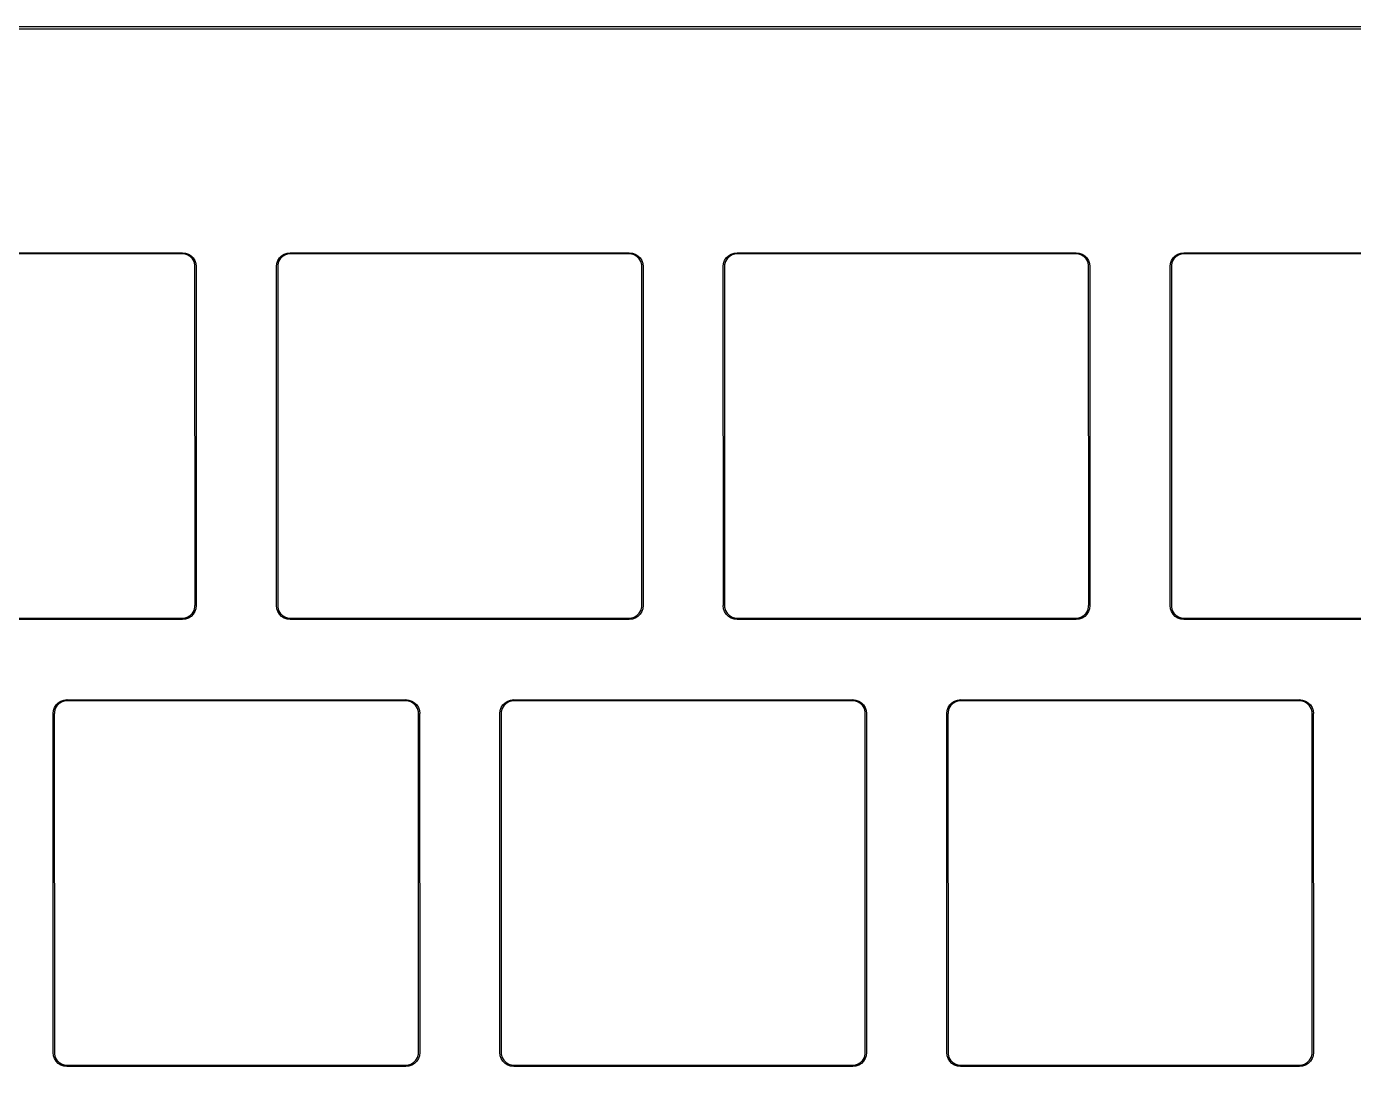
# Model space of a CAD drawing. Extents: x 458 to 823, y -223 to -121.
# Drawn here: x 588 to 638.5, y -163.5 to -123.9 of the extents above; entities that cross this region are included whole.
import ezdxf

# ---------------------------------------------------------------- set-up
doc = ezdxf.new("R2010")
doc.units = 0
doc.layers.add('BLACK', color=7, linetype='CONTINUOUS')

msp = doc.modelspace()

# ---------------------------------------------------------------- linework, layer by layer
at = {"layer": 'BLACK', "linetype": 'CONTINUOUS'}
for p, q in [((510.019131, -123.953805), (823, -123.95)), ((822.950001, -124.046194), (510.046196, -124.049999)), ((593.96915, -132.598099), (581.075, -132.6)), ((581.080849, -132.5519), (593.975, -132.55)), ((593.975, -132.6), (593.96915, -132.598099)), ((593.975, -132.55), (594.091823, -132.563163)), ((594.037535, -132.6), (593.975, -132.6)), ((594.158343, -132.63237), (594.037535, -132.6)), ((594.091823, -132.563163), (594.202789, -132.601991)), ((594.266657, -132.694905), (594.158343, -132.63237)), ((594.202789, -132.601991), (594.302332, -132.664538)), ((594.355095, -132.783343), (594.266657, -132.694905)), ((594.302332, -132.664538), (594.385462, -132.747668)), ((594.385462, -132.747668), (594.448009, -132.847211)), ((597.601991, -132.847211), (597.664538, -132.747668)), ((597.664538, -132.747668), (597.747668, -132.664538)), ((597.783343, -132.694905), (597.694905, -132.783343)), ((597.747668, -132.664538), (597.847211, -132.601991)), ((597.891657, -132.63237), (597.783343, -132.694905)), ((597.847211, -132.601991), (597.958177, -132.563163)), ((598.012465, -132.6), (597.891657, -132.63237)), ((597.958177, -132.563163), (598.075, -132.55)), ((598.075, -132.6), (598.012465, -132.6)), ((598.075, -132.55), (598.080849, -132.5519)), ((610.96915, -132.598099), (598.075, -132.6)), ((598.080849, -132.5519), (610.975, -132.55)), ((610.975, -132.6), (610.96915, -132.598099)), ((610.975, -132.55), (611.091823, -132.563163)), ((611.037535, -132.6), (610.975, -132.6)), ((611.158343, -132.63237), (611.037535, -132.6)), ((611.091823, -132.563163), (611.202789, -132.601991)), ((611.266657, -132.694905), (611.158343, -132.63237)), ((611.202789, -132.601991), (611.302332, -132.664538)), ((611.355095, -132.783343), (611.266657, -132.694905)), ((611.302332, -132.664538), (611.385462, -132.747668)), ((611.385462, -132.747668), (611.448009, -132.847211)), ((614.601991, -132.847211), (614.664538, -132.747668)), ((614.664538, -132.747668), (614.747668, -132.664538)), ((614.783343, -132.694905), (614.694905, -132.783343)), ((614.747668, -132.664538), (614.847211, -132.601991)), ((614.891657, -132.63237), (614.783343, -132.694905)), ((614.847211, -132.601991), (614.958177, -132.563163)), ((615.012465, -132.6), (614.891657, -132.63237)), ((614.958177, -132.563163), (615.075, -132.55)), ((615.075, -132.6), (615.012465, -132.6)), ((615.075, -132.55), (615.080849, -132.5519)), ((627.96915, -132.598099), (615.075, -132.6)), ((615.080849, -132.5519), (627.975, -132.55)), ((627.975, -132.6), (627.96915, -132.598099)), ((627.975, -132.55), (628.091823, -132.563163)), ((628.037535, -132.6), (627.975, -132.6)), ((628.158343, -132.63237), (628.037535, -132.6)), ((628.091823, -132.563163), (628.202789, -132.601991)), ((628.266657, -132.694905), (628.158343, -132.63237)), ((628.202789, -132.601991), (628.302332, -132.664538)), ((628.355095, -132.783343), (628.266657, -132.694905)), ((628.302332, -132.664538), (628.385462, -132.747668)), ((628.385462, -132.747668), (628.448009, -132.847211)), ((631.601991, -132.847211), (631.664538, -132.747668)), ((631.664538, -132.747668), (631.747668, -132.664538)), ((631.783343, -132.694905), (631.694905, -132.783343)), ((631.747668, -132.664538), (631.847211, -132.601991)), ((631.891657, -132.63237), (631.783343, -132.694905)), ((631.847211, -132.601991), (631.958177, -132.563163)), ((632.012465, -132.6), (631.891657, -132.63237)), ((631.958177, -132.563163), (632.075, -132.55)), ((632.075, -132.6), (632.012465, -132.6)), ((632.075, -132.55), (632.080849, -132.5519)), ((644.96915, -132.598099), (632.075, -132.6)), ((632.080849, -132.5519), (644.975, -132.55)), ((594.41763, -132.891657), (594.355095, -132.783343)), ((594.45, -133.012465), (594.41763, -132.891657)), ((594.448009, -132.847211), (594.486837, -132.958177)), ((594.45, -133.075), (594.45, -133.012465)), ((594.4519, -145.96915), (594.45, -133.075)), ((594.486837, -132.958177), (594.5, -133.075)), ((594.5, -133.075), (594.498099, -133.080849)), ((594.498099, -133.080849), (594.5, -145.975)), ((597.55, -133.075), (597.563163, -132.958177)), ((597.5519, -145.96915), (597.55, -133.075)), ((597.563163, -132.958177), (597.601991, -132.847211)), ((597.6, -133.075), (597.598099, -133.080849)), ((597.598099, -133.080849), (597.6, -145.975)), ((597.63237, -132.891657), (597.6, -133.012465)), ((597.6, -133.012465), (597.6, -133.075)), ((597.694905, -132.783343), (597.63237, -132.891657)), ((611.41763, -132.891657), (611.355095, -132.783343)), ((611.45, -133.012465), (611.41763, -132.891657)), ((611.448009, -132.847211), (611.486837, -132.958177)), ((611.45, -133.075), (611.45, -133.012465)), ((611.4519, -145.96915), (611.45, -133.075)), ((611.486837, -132.958177), (611.5, -133.075)), ((611.5, -133.075), (611.498099, -133.080849)), ((611.498099, -133.080849), (611.5, -145.975)), ((614.55, -133.075), (614.563163, -132.958177)), ((614.5519, -145.96915), (614.55, -133.075)), ((614.563163, -132.958177), (614.601991, -132.847211)), ((614.6, -133.075), (614.598099, -133.080849)), ((614.598099, -133.080849), (614.6, -145.975)), ((614.63237, -132.891657), (614.6, -133.012465)), ((614.6, -133.012465), (614.6, -133.075)), ((614.694905, -132.783343), (614.63237, -132.891657)), ((628.41763, -132.891657), (628.355095, -132.783343)), ((628.45, -133.012465), (628.41763, -132.891657)), ((628.448009, -132.847211), (628.486837, -132.958177)), ((628.45, -133.075), (628.45, -133.012465)), ((628.4519, -145.96915), (628.45, -133.075)), ((628.486837, -132.958177), (628.5, -133.075)), ((628.5, -133.075), (628.498099, -133.080849)), ((628.498099, -133.080849), (628.5, -145.975)), ((631.55, -133.075), (631.563163, -132.958177)), ((631.5519, -145.96915), (631.55, -133.075)), ((631.563163, -132.958177), (631.601991, -132.847211)), ((631.6, -133.075), (631.598099, -133.080849)), ((631.598099, -133.080849), (631.6, -145.975)), ((631.63237, -132.891657), (631.6, -133.012465)), ((631.6, -133.012465), (631.6, -133.075)), ((631.694905, -132.783343), (631.63237, -132.891657)), ((594.158343, -146.41763), (594.266657, -146.355095)), ((594.302332, -146.385462), (594.202789, -146.448009)), ((594.266657, -146.355095), (594.355095, -146.266657)), ((594.385462, -146.302332), (594.302332, -146.385462)), ((594.355095, -146.266657), (594.41763, -146.158343)), ((594.448009, -146.202789), (594.385462, -146.302332)), ((594.41763, -146.158343), (594.45, -146.037535)), ((594.486837, -146.091823), (594.448009, -146.202789)), ((594.45, -145.975), (594.4519, -145.96915)), ((594.45, -146.037535), (594.45, -145.975)), ((594.5, -145.975), (594.486837, -146.091823)), ((597.55, -145.975), (597.5519, -145.96915)), ((597.563163, -146.091823), (597.55, -145.975)), ((597.601991, -146.202789), (597.563163, -146.091823)), ((597.6, -145.975), (597.6, -146.037535)), ((597.6, -146.037535), (597.63237, -146.158343)), ((597.664538, -146.302332), (597.601991, -146.202789)), ((597.63237, -146.158343), (597.694905, -146.266657)), ((597.747668, -146.385462), (597.664538, -146.302332)), ((597.694905, -146.266657), (597.783343, -146.355095)), ((597.847211, -146.448009), (597.747668, -146.385462)), ((597.783343, -146.355095), (597.891657, -146.41763)), ((611.158343, -146.41763), (611.266657, -146.355095)), ((611.302332, -146.385462), (611.202789, -146.448009)), ((611.266657, -146.355095), (611.355095, -146.266657)), ((611.385462, -146.302332), (611.302332, -146.385462)), ((611.355095, -146.266657), (611.41763, -146.158343)), ((611.448009, -146.202789), (611.385462, -146.302332)), ((611.41763, -146.158343), (611.45, -146.037535)), ((611.486837, -146.091823), (611.448009, -146.202789)), ((611.45, -145.975), (611.4519, -145.96915)), ((611.45, -146.037535), (611.45, -145.975)), ((611.5, -145.975), (611.486837, -146.091823)), ((614.55, -145.975), (614.5519, -145.96915)), ((614.563163, -146.091823), (614.55, -145.975)), ((614.601991, -146.202789), (614.563163, -146.091823)), ((614.6, -145.975), (614.6, -146.037535)), ((614.6, -146.037535), (614.63237, -146.158343)), ((614.664538, -146.302332), (614.601991, -146.202789)), ((614.63237, -146.158343), (614.694905, -146.266657)), ((614.747668, -146.385462), (614.664538, -146.302332)), ((614.694905, -146.266657), (614.783343, -146.355095)), ((614.847211, -146.448009), (614.747668, -146.385462)), ((614.783343, -146.355095), (614.891657, -146.41763)), ((628.158343, -146.41763), (628.266657, -146.355095)), ((628.302332, -146.385462), (628.202789, -146.448009)), ((628.266657, -146.355095), (628.355095, -146.266657)), ((628.385462, -146.302332), (628.302332, -146.385462)), ((628.355095, -146.266657), (628.41763, -146.158343)), ((628.448009, -146.202789), (628.385462, -146.302332)), ((628.41763, -146.158343), (628.45, -146.037535)), ((628.486837, -146.091823), (628.448009, -146.202789)), ((628.45, -145.975), (628.4519, -145.96915)), ((628.45, -146.037535), (628.45, -145.975)), ((628.5, -145.975), (628.486837, -146.091823)), ((631.55, -145.975), (631.5519, -145.96915)), ((631.563163, -146.091823), (631.55, -145.975)), ((631.601991, -146.202789), (631.563163, -146.091823)), ((631.6, -145.975), (631.6, -146.037535)), ((631.6, -146.037535), (631.63237, -146.158343)), ((631.664538, -146.302332), (631.601991, -146.202789)), ((631.63237, -146.158343), (631.694905, -146.266657)), ((631.747668, -146.385462), (631.664538, -146.302332)), ((631.694905, -146.266657), (631.783343, -146.355095)), ((631.847211, -146.448009), (631.747668, -146.385462)), ((631.783343, -146.355095), (631.891657, -146.41763)), ((593.96915, -146.498099), (581.075, -146.5)), ((581.080849, -146.4519), (593.975, -146.45)), ((593.975, -146.5), (593.96915, -146.498099)), ((593.975, -146.45), (594.037535, -146.45)), ((594.091823, -146.486837), (593.975, -146.5)), ((594.037535, -146.45), (594.158343, -146.41763)), ((594.202789, -146.448009), (594.091823, -146.486837)), ((597.958177, -146.486837), (597.847211, -146.448009)), ((597.891657, -146.41763), (598.012465, -146.45)), ((598.075, -146.5), (597.958177, -146.486837)), ((598.012465, -146.45), (598.075, -146.45)), ((598.075, -146.45), (598.080849, -146.4519)), ((610.96915, -146.498099), (598.075, -146.5)), ((598.080849, -146.4519), (610.975, -146.45)), ((610.975, -146.5), (610.96915, -146.498099)), ((610.975, -146.45), (611.037535, -146.45)), ((611.091823, -146.486837), (610.975, -146.5)), ((611.037535, -146.45), (611.158343, -146.41763)), ((611.202789, -146.448009), (611.091823, -146.486837)), ((614.958177, -146.486837), (614.847211, -146.448009)), ((614.891657, -146.41763), (615.012465, -146.45)), ((615.075, -146.5), (614.958177, -146.486837)), ((615.012465, -146.45), (615.075, -146.45)), ((615.075, -146.45), (615.080849, -146.4519)), ((627.96915, -146.498099), (615.075, -146.5)), ((615.080849, -146.4519), (627.975, -146.45)), ((627.975, -146.5), (627.96915, -146.498099)), ((627.975, -146.45), (628.037535, -146.45)), ((628.091823, -146.486837), (627.975, -146.5)), ((628.037535, -146.45), (628.158343, -146.41763)), ((628.202789, -146.448009), (628.091823, -146.486837)), ((631.958177, -146.486837), (631.847211, -146.448009)), ((631.891657, -146.41763), (632.012465, -146.45)), ((632.075, -146.5), (631.958177, -146.486837)), ((632.012465, -146.45), (632.075, -146.45)), ((632.075, -146.45), (632.080849, -146.4519)), ((644.96915, -146.498099), (632.075, -146.5)), ((632.080849, -146.4519), (644.975, -146.45)), ((589.063163, -149.958177), (589.101991, -149.847211)), ((589.13237, -149.891657), (589.1, -150.012465)), ((589.101991, -149.847211), (589.164538, -149.747668)), ((589.194905, -149.783343), (589.13237, -149.891657)), ((589.164538, -149.747668), (589.247668, -149.664538)), ((589.283343, -149.694905), (589.194905, -149.783343)), ((589.247668, -149.664538), (589.347211, -149.601991)), ((589.391657, -149.63237), (589.283343, -149.694905)), ((589.347211, -149.601991), (589.458177, -149.563163)), ((589.512465, -149.6), (589.391657, -149.63237)), ((589.458177, -149.563163), (589.575, -149.55)), ((589.575, -149.6), (589.512465, -149.6)), ((589.575, -149.55), (589.580849, -149.5519)), ((602.46915, -149.598099), (589.575, -149.6)), ((589.580849, -149.5519), (602.475, -149.55)), ((602.475, -149.6), (602.46915, -149.598099)), ((602.475, -149.55), (602.591823, -149.563163)), ((602.537535, -149.6), (602.475, -149.6)), ((602.658343, -149.63237), (602.537535, -149.6)), ((602.591823, -149.563163), (602.702789, -149.601991)), ((602.766657, -149.694905), (602.658343, -149.63237)), ((602.702789, -149.601991), (602.802332, -149.664538)), ((602.855095, -149.783343), (602.766657, -149.694905)), ((602.802332, -149.664538), (602.885462, -149.747668)), ((602.91763, -149.891657), (602.855095, -149.783343)), ((602.885462, -149.747668), (602.948009, -149.847211)), ((602.95, -150.012465), (602.91763, -149.891657)), ((602.948009, -149.847211), (602.986837, -149.958177)), ((606.063163, -149.958177), (606.101991, -149.847211)), ((606.13237, -149.891657), (606.1, -150.012465)), ((606.101991, -149.847211), (606.164538, -149.747668)), ((606.194905, -149.783343), (606.13237, -149.891657)), ((606.164538, -149.747668), (606.247668, -149.664538)), ((606.283343, -149.694905), (606.194905, -149.783343)), ((606.247668, -149.664538), (606.347211, -149.601991)), ((606.391657, -149.63237), (606.283343, -149.694905)), ((606.347211, -149.601991), (606.458177, -149.563163)), ((606.512465, -149.6), (606.391657, -149.63237)), ((606.458177, -149.563163), (606.575, -149.55)), ((606.575, -149.6), (606.512465, -149.6)), ((606.575, -149.55), (606.580849, -149.5519)), ((619.46915, -149.598099), (606.575, -149.6)), ((606.580849, -149.5519), (619.475, -149.55)), ((619.475, -149.6), (619.46915, -149.598099)), ((619.475, -149.55), (619.591823, -149.563163)), ((619.537535, -149.6), (619.475, -149.6)), ((619.658343, -149.63237), (619.537535, -149.6)), ((619.591823, -149.563163), (619.702789, -149.601991)), ((619.766657, -149.694905), (619.658343, -149.63237)), ((619.702789, -149.601991), (619.802332, -149.664538)), ((619.855095, -149.783343), (619.766657, -149.694905)), ((619.802332, -149.664538), (619.885462, -149.747668)), ((619.91763, -149.891657), (619.855095, -149.783343)), ((619.885462, -149.747668), (619.948009, -149.847211)), ((619.95, -150.012465), (619.91763, -149.891657)), ((619.948009, -149.847211), (619.986837, -149.958177)), ((623.063163, -149.958177), (623.101991, -149.847211)), ((623.13237, -149.891657), (623.1, -150.012465)), ((623.101991, -149.847211), (623.164538, -149.747668)), ((623.194905, -149.783343), (623.13237, -149.891657)), ((623.164538, -149.747668), (623.247668, -149.664538)), ((623.283343, -149.694905), (623.194905, -149.783343)), ((623.247668, -149.664538), (623.347211, -149.601991)), ((623.391657, -149.63237), (623.283343, -149.694905)), ((623.347211, -149.601991), (623.458177, -149.563163)), ((623.512465, -149.6), (623.391657, -149.63237)), ((623.458177, -149.563163), (623.575, -149.55)), ((623.575, -149.6), (623.512465, -149.6)), ((623.575, -149.55), (623.580849, -149.5519)), ((636.46915, -149.598099), (623.575, -149.6)), ((623.580849, -149.5519), (636.475, -149.55)), ((636.475, -149.6), (636.46915, -149.598099)), ((636.475, -149.55), (636.591823, -149.563163)), ((636.537535, -149.6), (636.475, -149.6)), ((636.658343, -149.63237), (636.537535, -149.6)), ((636.591823, -149.563163), (636.702789, -149.601991)), ((636.766657, -149.694905), (636.658343, -149.63237)), ((636.702789, -149.601991), (636.802332, -149.664538)), ((636.855095, -149.783343), (636.766657, -149.694905)), ((636.802332, -149.664538), (636.885462, -149.747668)), ((636.91763, -149.891657), (636.855095, -149.783343)), ((636.885462, -149.747668), (636.948009, -149.847211)), ((636.95, -150.012465), (636.91763, -149.891657)), ((636.948009, -149.847211), (636.986837, -149.958177)), ((589.05, -150.075), (589.063163, -149.958177)), ((589.0519, -162.96915), (589.05, -150.075)), ((589.1, -150.075), (589.098099, -150.080849)), ((589.098099, -150.080849), (589.1, -162.975)), ((589.1, -150.012465), (589.1, -150.075)), ((602.95, -150.075), (602.95, -150.012465)), ((602.9519, -162.96915), (602.95, -150.075)), ((602.986837, -149.958177), (603, -150.075)), ((603, -150.075), (602.998099, -150.080849)), ((602.998099, -150.080849), (603, -162.975)), ((606.05, -150.075), (606.063163, -149.958177)), ((606.0519, -162.96915), (606.05, -150.075)), ((606.1, -150.075), (606.098099, -150.080849)), ((606.098099, -150.080849), (606.1, -162.975)), ((606.1, -150.012465), (606.1, -150.075)), ((619.95, -150.075), (619.95, -150.012465)), ((619.9519, -162.96915), (619.95, -150.075)), ((619.986837, -149.958177), (620, -150.075)), ((620, -150.075), (619.998099, -150.080849)), ((619.998099, -150.080849), (620, -162.975)), ((623.05, -150.075), (623.063163, -149.958177)), ((623.0519, -162.96915), (623.05, -150.075)), ((623.1, -150.075), (623.098099, -150.080849)), ((623.098099, -150.080849), (623.1, -162.975)), ((623.1, -150.012465), (623.1, -150.075)), ((636.95, -150.075), (636.95, -150.012465)), ((636.9519, -162.96915), (636.95, -150.075)), ((636.986837, -149.958177), (637, -150.075)), ((637, -150.075), (636.998099, -150.080849)), ((636.998099, -150.080849), (637, -162.975)), ((589.05, -162.975), (589.0519, -162.96915)), ((589.063163, -163.091823), (589.05, -162.975)), ((589.1, -162.975), (589.1, -163.037535)), ((589.1, -163.037535), (589.13237, -163.158343)), ((602.91763, -163.158343), (602.95, -163.037535)), ((602.95, -162.975), (602.9519, -162.96915)), ((602.95, -163.037535), (602.95, -162.975)), ((603, -162.975), (602.986837, -163.091823)), ((606.05, -162.975), (606.0519, -162.96915)), ((606.063163, -163.091823), (606.05, -162.975)), ((606.1, -162.975), (606.1, -163.037535)), ((606.1, -163.037535), (606.13237, -163.158343)), ((619.91763, -163.158343), (619.95, -163.037535)), ((619.95, -162.975), (619.9519, -162.96915)), ((619.95, -163.037535), (619.95, -162.975)), ((620, -162.975), (619.986837, -163.091823)), ((623.05, -162.975), (623.0519, -162.96915)), ((623.063163, -163.091823), (623.05, -162.975)), ((623.1, -162.975), (623.1, -163.037535)), ((623.1, -163.037535), (623.13237, -163.158343)), ((636.91763, -163.158343), (636.95, -163.037535)), ((636.95, -162.975), (636.9519, -162.96915)), ((636.95, -163.037535), (636.95, -162.975)), ((637, -162.975), (636.986837, -163.091823)), ((589.101991, -163.202789), (589.063163, -163.091823)), ((589.164538, -163.302332), (589.101991, -163.202789)), ((589.13237, -163.158343), (589.194905, -163.266657)), ((589.247668, -163.385462), (589.164538, -163.302332)), ((589.194905, -163.266657), (589.283343, -163.355095)), ((589.347211, -163.448009), (589.247668, -163.385462)), ((589.283343, -163.355095), (589.391657, -163.41763)), ((589.458177, -163.486837), (589.347211, -163.448009)), ((589.391657, -163.41763), (589.512465, -163.45)), ((589.575, -163.5), (589.458177, -163.486837)), ((589.512465, -163.45), (589.575, -163.45)), ((589.575, -163.45), (589.580849, -163.4519)), ((602.46915, -163.498099), (589.575, -163.5)), ((589.580849, -163.4519), (602.475, -163.45)), ((602.475, -163.5), (602.46915, -163.498099)), ((602.475, -163.45), (602.537535, -163.45)), ((602.591823, -163.486837), (602.475, -163.5)), ((602.537535, -163.45), (602.658343, -163.41763)), ((602.702789, -163.448009), (602.591823, -163.486837)), ((602.658343, -163.41763), (602.766657, -163.355095)), ((602.802332, -163.385462), (602.702789, -163.448009)), ((602.766657, -163.355095), (602.855095, -163.266657)), ((602.885462, -163.302332), (602.802332, -163.385462)), ((602.855095, -163.266657), (602.91763, -163.158343)), ((602.948009, -163.202789), (602.885462, -163.302332)), ((602.986837, -163.091823), (602.948009, -163.202789)), ((606.101991, -163.202789), (606.063163, -163.091823)), ((606.164538, -163.302332), (606.101991, -163.202789)), ((606.13237, -163.158343), (606.194905, -163.266657)), ((606.247668, -163.385462), (606.164538, -163.302332)), ((606.194905, -163.266657), (606.283343, -163.355095)), ((606.347211, -163.448009), (606.247668, -163.385462)), ((606.283343, -163.355095), (606.391657, -163.41763)), ((606.458177, -163.486837), (606.347211, -163.448009)), ((606.391657, -163.41763), (606.512465, -163.45)), ((606.575, -163.5), (606.458177, -163.486837)), ((606.512465, -163.45), (606.575, -163.45)), ((606.575, -163.45), (606.580849, -163.4519)), ((619.46915, -163.498099), (606.575, -163.5)), ((606.580849, -163.4519), (619.475, -163.45)), ((619.475, -163.5), (619.46915, -163.498099)), ((619.475, -163.45), (619.537535, -163.45)), ((619.591823, -163.486837), (619.475, -163.5)), ((619.537535, -163.45), (619.658343, -163.41763)), ((619.702789, -163.448009), (619.591823, -163.486837)), ((619.658343, -163.41763), (619.766657, -163.355095)), ((619.802332, -163.385462), (619.702789, -163.448009)), ((619.766657, -163.355095), (619.855095, -163.266657)), ((619.885462, -163.302332), (619.802332, -163.385462)), ((619.855095, -163.266657), (619.91763, -163.158343)), ((619.948009, -163.202789), (619.885462, -163.302332)), ((619.986837, -163.091823), (619.948009, -163.202789)), ((623.101991, -163.202789), (623.063163, -163.091823)), ((623.164538, -163.302332), (623.101991, -163.202789)), ((623.13237, -163.158343), (623.194905, -163.266657)), ((623.247668, -163.385462), (623.164538, -163.302332)), ((623.194905, -163.266657), (623.283343, -163.355095)), ((623.347211, -163.448009), (623.247668, -163.385462)), ((623.283343, -163.355095), (623.391657, -163.41763)), ((623.458177, -163.486837), (623.347211, -163.448009)), ((623.391657, -163.41763), (623.512465, -163.45)), ((623.575, -163.5), (623.458177, -163.486837)), ((623.512465, -163.45), (623.575, -163.45)), ((623.575, -163.45), (623.580849, -163.4519)), ((636.46915, -163.498099), (623.575, -163.5)), ((623.580849, -163.4519), (636.475, -163.45)), ((636.475, -163.5), (636.46915, -163.498099)), ((636.475, -163.45), (636.537535, -163.45)), ((636.591823, -163.486837), (636.475, -163.5)), ((636.537535, -163.45), (636.658343, -163.41763)), ((636.702789, -163.448009), (636.591823, -163.486837)), ((636.658343, -163.41763), (636.766657, -163.355095)), ((636.802332, -163.385462), (636.702789, -163.448009)), ((636.766657, -163.355095), (636.855095, -163.266657)), ((636.885462, -163.302332), (636.802332, -163.385462)), ((636.855095, -163.266657), (636.91763, -163.158343)), ((636.948009, -163.202789), (636.885462, -163.302332)), ((636.986837, -163.091823), (636.948009, -163.202789))]:
    msp.add_line(p, q, dxfattribs=at)

doc.saveas('drawing.dxf')
